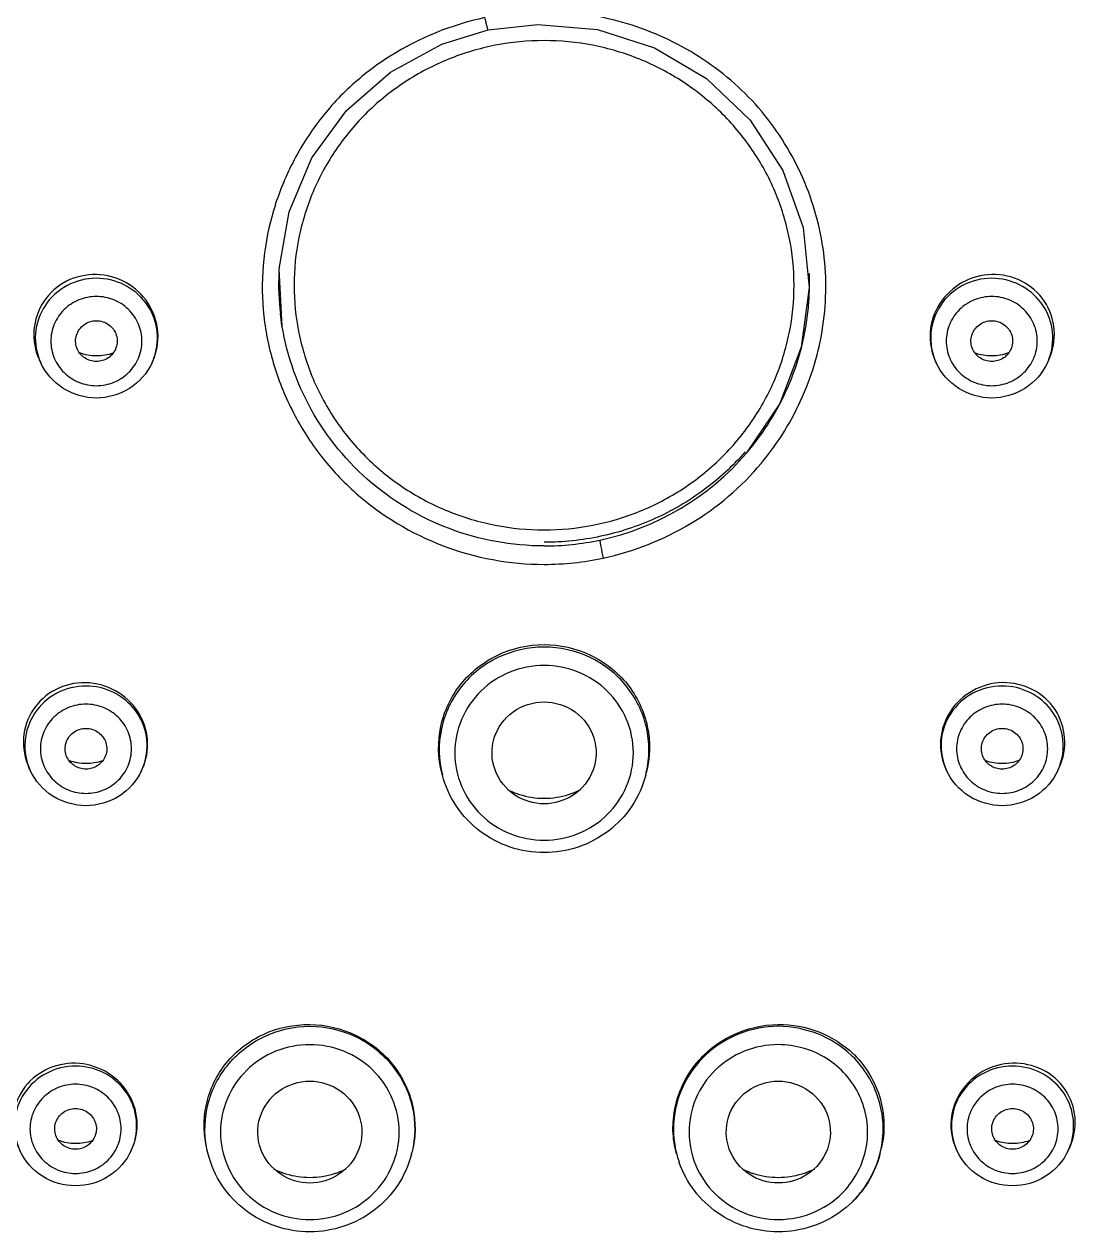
# Model space of a CAD drawing. Extents: x 0 to 3160, y 0 to 2315.
# Drawn here: x 1185.86 to 1206.07, y 1015.25 to 1038.44 of the extents above; entities that cross this region are included whole.
import ezdxf

# ---------------------------------------------------------------- set-up
doc = ezdxf.new("R2010")
doc.units = 0
doc.header["$LTSCALE"] = 10
doc.header["$MEASUREMENT"] = 0
doc.layers.add('DEF_LAYER_ASSEM_MEMBER', color=7, linetype='CONTINUOUS')

msp = doc.modelspace()

# ---------------------------------------------------------------- linework, layer by layer
at = {"layer": 'DEF_LAYER_ASSEM_MEMBER', "color": 7, "linetype": 'Continuous'}
for p, q in [((1200.831, 1034.539), (1200.947, 1033.386)), ((1190.822, 1032.639), (1190.765, 1033.743)), ((1200.947, 1033.386), (1200.793, 1032.238)), ((1200.793, 1032.238), (1200.383, 1031.158)), ((1186.183, 1031.941), (1186.158, 1031.995)), ((1188.322, 1031.941), (1188.332, 1031.962)), ((1203.383, 1031.941), (1203.372, 1031.963)), ((1205.522, 1031.941), (1205.548, 1031.995)), ((1200.383, 1031.158), (1199.739, 1030.209)), ((1205.722, 1024.113), (1205.749, 1024.171)), ((1185.983, 1024.113), (1185.956, 1024.17)), ((1188.122, 1024.113), (1188.133, 1024.137)), ((1193.9, 1024.023), (1193.888, 1024.067)), ((1197.805, 1024.023), (1197.816, 1024.067)), ((1203.583, 1024.113), (1203.571, 1024.138)), ((1187.922, 1016.816), (1187.934, 1016.841)), ((1189.4, 1016.743), (1189.383, 1016.807)), ((1193.305, 1016.743), (1193.313, 1016.772)), ((1202.305, 1016.744), (1202.316, 1016.788)), ((1203.783, 1016.816), (1203.771, 1016.842)), ((1205.922, 1016.816), (1205.95, 1016.876))]:
    msp.add_line(p, q, dxfattribs=at)
at = {"layer": 'DEF_LAYER_ASSEM_MEMBER', "color": 9, "linetype": 'Continuous'}
msp.add_line((1200.352, 1019.2), (1200.351, 1019.236), dxfattribs=at)
at = {"layer": 'DEF_LAYER_ASSEM_MEMBER', "color": 7, "linetype": 'Continuous'}
for points in [[(1190.765, 1033.743), (1190.957, 1034.841), (1191.392, 1035.875), (1192.056, 1036.786), (1192.905, 1037.522), (1193.888, 1038.055), (1194.78, 1038.329)], [(1194.78, 1038.329), (1195.73, 1038.437), (1196.876, 1038.336), (1197.976, 1037.988), (1198.974, 1037.399), (1199.809, 1036.599), (1200.44, 1035.629), (1200.831, 1034.539)]]:
    msp.add_lwpolyline(points, dxfattribs=at)
at = {"layer": 'DEF_LAYER_ASSEM_MEMBER', "color": 9, "linetype": 'Continuous'}
for centre, radius, start, end in [((1195.696, 1033.455), 4.943, 177.5453, 186.6441), ((1196.015, 1033.455), 4.937, 355.0796, 1.9001), ((1196.029, 1033.455), 4.923, 1.9052, 2.2972), ((1195.989, 1033.459), 4.962, 345.8873, 354.6551), ((1196.01, 1033.456), 4.942, 354.6638, 355.0786), ((1187.294, 1032.416), 1.132, 335.2008, 341.6146), ((1195.953, 1033.471), 5, 333.2852, 345.5666), ((1195.985, 1033.46), 4.967, 345.5932, 345.8832), ((1204.494, 1032.416), 1.132, 335.2008, 341.6146), ((1195.936, 1033.48), 5.02, 331.1398, 333.2759), ((1195.909, 1033.497), 5.052, 321.5073, 331.1231), ((1195.861, 1033.543), 5.119, 281.9824, 319.3115), ((1195.889, 1033.513), 5.078, 319.3668, 321.507), ((1195.851, 1033.577), 5.154, 270.0212, 282.0151), ((1195.844, 1033.511), 5.442, 270.0845, 282.1461), ((1187.094, 1024.588), 1.132, 335.2008, 341.6146), ((1204.694, 1024.588), 1.132, 335.2008, 341.6146), ((1195.928, 1024.512), 1.94, 345.4132, 346.7454), ((1197.703, 1019.919), 1.784, 313.3951, 314.4087), ((1201.08, 1017.92), 0.99, 45.2152, 46.8268), ((1186.894, 1017.291), 1.132, 335.2008, 341.6146), ((1191.427, 1017.231), 1.94, 345.4133, 346.31), ((1204.894, 1017.291), 1.132, 335.2008, 341.6146)]:
    msp.add_arc(centre, radius, start, end, dxfattribs=at)
at = {"layer": 'DEF_LAYER_ASSEM_MEMBER', "color": 7, "linetype": 'Continuous'}
for centre, radius, start, end in [((1195.848, 1025.126), 1.547, 243.4396, 249.6902), ((1195.856, 1025.127), 1.548, 290.3126, 296.6238), ((1195.846, 1025.121), 1.542, 249.6923, 252.3366), ((1195.854, 1025.15), 1.571, 252.3901, 269.9483), ((1195.851, 1025.15), 1.571, 270.0508, 287.4343), ((1195.858, 1025.122), 1.543, 287.4859, 290.3107), ((1200.501, 1017.331), 1.861, 45.1648, 46.193), ((1200.417, 1017.243), 1.951, 346.5474, 348.4893), ((1200.279, 1017.232), 1.941, 194.5848, 198.5185), ((1200.293, 1017.237), 1.956, 198.5145, 199.4527), ((1191.354, 1017.872), 1.572, 243.4833, 249.8317), ((1191.351, 1017.866), 1.565, 249.8333, 253.0147), ((1191.357, 1017.886), 1.586, 253.0522, 269.8497), ((1191.354, 1017.873), 1.573, 269.9423, 287.4959), ((1191.364, 1017.835), 1.534, 287.5634, 290.1929), ((1191.363, 1017.837), 1.536, 290.1937, 296.549), ((1200.341, 1017.837), 1.536, 243.4878, 249.8029), ((1200.341, 1017.835), 1.534, 249.8036, 252.4556), ((1200.351, 1017.873), 1.573, 252.5231, 270.0591), ((1200.348, 1017.886), 1.586, 270.1514, 286.9554), ((1200.353, 1017.866), 1.565, 286.993, 290.1686), ((1200.351, 1017.872), 1.572, 290.1703, 296.5543)]:
    msp.add_arc(centre, radius, start, end, dxfattribs=at)
at = {"layer": 'DEF_LAYER_ASSEM_MEMBER', "color": 9, "linetype": 'Continuous'}
for points, start_tangent, end_tangent in [([(1194.716, 1038.567), (1192.898, 1037.828), (1192.12, 1037.232), (1191.47, 1036.504), (1190.969, 1035.671), (1190.626, 1034.762), (1190.456, 1033.806), (1190.47, 1032.835), (1190.668, 1031.883), (1191.038, 1030.98), (1191.564, 1030.155), (1192.236, 1029.439), (1193.917, 1028.426), (1195.852, 1028.069)], (-0.977971, -0.208738), (0.999999, -0.001561)), ([(1194.78, 1038.329), (1194.777, 1038.333), (1194.772, 1038.345), (1194.766, 1038.367), (1194.757, 1038.397), (1194.737, 1038.477), (1194.716, 1038.567)], (-0.97857, -0.205914), (-0.219574, 0.975596)), ([(1200.028, 1030.014), (1200.819, 1031.295), (1201.223, 1032.739), (1201.197, 1034.233), (1200.745, 1035.658), (1199.911, 1036.903), (1198.75, 1037.864), (1197.363, 1038.474), (1195.857, 1038.689)], (0.640172, 0.768232), (-0.999987, 0.005104)), ([(1195.852, 1038.125), (1194.916, 1038.035), (1194.015, 1037.767), (1193.185, 1037.333), (1192.457, 1036.749), (1191.86, 1036.037), (1191.416, 1035.225), (1191.143, 1034.344), (1191.05, 1033.428), (1191.143, 1032.511), (1191.416, 1031.63), (1191.86, 1030.818), (1192.457, 1030.106), (1193.185, 1029.522), (1194.015, 1029.088), (1194.916, 1028.821), (1195.852, 1028.731)], (-1, 0), (1, 0)), ([(1195.852, 1028.731), (1196.789, 1028.821), (1197.69, 1029.088), (1198.52, 1029.522), (1199.248, 1030.106), (1199.845, 1030.818), (1200.289, 1031.63), (1200.562, 1032.511), (1200.655, 1033.428), (1200.562, 1034.344), (1200.289, 1035.225), (1199.845, 1036.037), (1199.248, 1036.749), (1198.52, 1037.333), (1197.69, 1037.767), (1196.789, 1038.035), (1195.852, 1038.125)], (1, 0), (-1, 0)), ([(1187.252, 1033.562), (1186.691, 1033.422), (1186.266, 1033.036), (1186.082, 1032.499), (1186.183, 1031.941)], (-1, 0), (0.419343, -0.907828)), ([(1188.369, 1032.058), (1188.412, 1032.593), (1188.202, 1033.088), (1187.785, 1033.436), (1187.252, 1033.562)], (0.315224, 0.949017), (-1, 0)), ([(1204.452, 1033.562), (1203.891, 1033.422), (1203.466, 1033.036), (1203.282, 1032.499), (1203.383, 1031.941)], (-1, 0), (0.419343, -0.907828)), ([(1205.569, 1032.058), (1205.612, 1032.593), (1205.402, 1033.088), (1204.985, 1033.436), (1204.452, 1033.562)], (0.315224, 0.949017), (-1, 0)), ([(1187.252, 1033.212), (1186.917, 1033.147), (1186.634, 1032.962), (1186.444, 1032.684), (1186.377, 1032.356), (1186.444, 1032.029), (1186.634, 1031.751), (1186.917, 1031.566), (1187.252, 1031.5)], (-1, 0), (1, 0)), ([(1187.252, 1031.5), (1187.587, 1031.566), (1187.871, 1031.751), (1188.061, 1032.029), (1188.127, 1032.356), (1188.061, 1032.684), (1187.871, 1032.962), (1187.587, 1033.147), (1187.252, 1033.212)], (1, 0), (-1, 0)), ([(1204.452, 1033.212), (1204.117, 1033.147), (1203.834, 1032.962), (1203.644, 1032.684), (1203.577, 1032.356), (1203.644, 1032.029), (1203.834, 1031.751), (1204.117, 1031.566), (1204.452, 1031.5)], (-1, 0), (1, 0)), ([(1204.452, 1031.5), (1204.787, 1031.566), (1205.071, 1031.751), (1205.261, 1032.029), (1205.327, 1032.356), (1205.261, 1032.684), (1205.071, 1032.962), (1204.787, 1033.147), (1204.452, 1033.212)], (1, 0), (-1, 0)), ([(1195.852, 1028.423), (1194.035, 1028.755), (1192.457, 1029.705), (1191.325, 1031.144), (1190.786, 1032.883)], (-1, 0.000291), (-0.115749, 0.993279)), ([(1196.989, 1028.191), (1198.664, 1028.851), (1200.028, 1030.014)], (0.977753, 0.20976), (0.640172, 0.768232)), ([(1196.923, 1028.536), (1196.928, 1028.493), (1196.943, 1028.409), (1196.989, 1028.191)], (0.006878, -0.999976), (0.225723, -0.974192)), ([(1195.852, 1026.48), (1194.967, 1026.28), (1194.262, 1025.719), (1193.88, 1024.912), (1193.9, 1024.023)], (-1, 0), (0.251844, -0.967768)), ([(1197.816, 1024.067), (1197.817, 1024.945), (1197.429, 1025.737), (1196.728, 1026.285), (1195.852, 1026.48)], (0.229274, 0.973362), (-1, 0)), ([(1195.852, 1026.128), (1195.196, 1026), (1194.64, 1025.637), (1194.268, 1025.092), (1194.137, 1024.45), (1194.268, 1023.808), (1194.639, 1023.264), (1195.196, 1022.9), (1195.852, 1022.772)], (-1, 0), (1, 0)), ([(1195.852, 1022.772), (1196.509, 1022.9), (1197.065, 1023.264), (1197.437, 1023.808), (1197.568, 1024.45), (1197.437, 1025.092), (1197.065, 1025.637), (1196.509, 1026), (1195.852, 1026.128)], (1, 0), (-1, 0)), ([(1187.052, 1025.734), (1186.491, 1025.594), (1186.066, 1025.209), (1185.882, 1024.672), (1185.983, 1024.113)], (-1, 0), (0.419343, -0.907828)), ([(1188.169, 1024.231), (1188.212, 1024.766), (1188.002, 1025.261), (1187.585, 1025.609), (1187.052, 1025.734)], (0.315224, 0.949017), (-1, 0)), ([(1204.652, 1025.734), (1204.091, 1025.594), (1203.666, 1025.209), (1203.482, 1024.672), (1203.583, 1024.113)], (-1, 0), (0.419343, -0.907828)), ([(1205.769, 1024.231), (1205.812, 1024.766), (1205.602, 1025.261), (1205.185, 1025.609), (1204.652, 1025.734)], (0.315224, 0.949017), (-1, 0)), ([(1187.052, 1025.385), (1186.717, 1025.32), (1186.434, 1025.134), (1186.244, 1024.857), (1186.177, 1024.529), (1186.244, 1024.202), (1186.434, 1023.924), (1186.717, 1023.738), (1187.052, 1023.673)], (-1, 0), (1, 0)), ([(1187.052, 1023.673), (1187.387, 1023.738), (1187.671, 1023.924), (1187.861, 1024.202), (1187.927, 1024.529), (1187.861, 1024.857), (1187.671, 1025.134), (1187.387, 1025.32), (1187.052, 1025.385)], (1, 0), (-1, 0)), ([(1204.652, 1025.385), (1204.317, 1025.32), (1204.034, 1025.134), (1203.844, 1024.857), (1203.777, 1024.529), (1203.844, 1024.202), (1204.034, 1023.924), (1204.317, 1023.738), (1204.652, 1023.673)], (-1, 0), (1, 0)), ([(1204.652, 1023.673), (1204.987, 1023.738), (1205.271, 1023.924), (1205.461, 1024.202), (1205.527, 1024.529), (1205.461, 1024.857), (1205.271, 1025.134), (1204.987, 1025.32), (1204.652, 1025.385)], (1, 0), (-1, 0)), ([(1189.4, 1016.743), (1189.38, 1017.632), (1189.762, 1018.438), (1190.467, 1018.999), (1191.352, 1019.2)], (-0.251844, 0.967768), (1, 0)), ([(1191.352, 1019.2), (1192.231, 1019.002), (1192.934, 1018.45), (1193.32, 1017.654), (1193.313, 1016.772)], (1, 0), (-0.236667, -0.971591)), ([(1200.352, 1019.2), (1199.597, 1019.054), (1198.951, 1018.645)], (-1, -0.000009), (-0.726274, -0.687405)), ([(1201.757, 1018.642), (1201.11, 1019.053), (1200.352, 1019.2)], (-0.724678, 0.689087), (-1, -0.000004)), ([(1191.352, 1018.847), (1190.696, 1018.72), (1190.14, 1018.356), (1189.768, 1017.812), (1189.637, 1017.17), (1189.768, 1016.528), (1190.139, 1015.983), (1190.696, 1015.62), (1191.352, 1015.492)], (-1, 0), (1, 0)), ([(1191.352, 1015.492), (1192.009, 1015.62), (1192.565, 1015.983), (1192.937, 1016.527), (1193.068, 1017.17), (1192.937, 1017.812), (1192.565, 1018.356), (1192.009, 1018.72), (1191.352, 1018.847)], (1, 0), (-1, 0)), ([(1200.352, 1018.848), (1199.696, 1018.72), (1199.14, 1018.356), (1198.768, 1017.812), (1198.637, 1017.17), (1198.768, 1016.528), (1199.139, 1015.984), (1199.696, 1015.62), (1200.352, 1015.492)], (-1, 0), (1, 0)), ([(1201.647, 1016.07), (1202.05, 1016.93), (1201.913, 1017.866), (1201.28, 1018.581), (1200.352, 1018.848)], (0.664182, 0.747571), (-1, 0)), ([(1198.928, 1018.623), (1198.411, 1017.751), (1198.338, 1017.248), (1198.401, 1016.744)], (-0.71472, -0.69941), (0.255633, -0.966774)), ([(1186.852, 1018.437), (1186.291, 1018.297), (1185.866, 1017.911), (1185.682, 1017.374), (1185.783, 1016.816)], (-1, 0), (0.419343, -0.907828)), ([(1187.969, 1016.934), (1188.012, 1017.468), (1187.802, 1017.964), (1187.385, 1018.312), (1186.852, 1018.437)], (0.315224, 0.949017), (-1, 0)), ([(1204.852, 1018.437), (1204.291, 1018.297), (1203.866, 1017.911), (1203.682, 1017.374), (1203.783, 1016.816)], (-1, 0), (0.419343, -0.907828)), ([(1205.969, 1016.934), (1206.012, 1017.468), (1205.802, 1017.964), (1205.385, 1018.312), (1204.852, 1018.437)], (0.315224, 0.949017), (-1, 0)), ([(1186.852, 1018.088), (1186.517, 1018.023), (1186.234, 1017.837), (1186.044, 1017.559), (1185.977, 1017.232), (1186.044, 1016.904), (1186.234, 1016.626), (1186.517, 1016.441), (1186.852, 1016.376)], (-1, 0), (1, 0)), ([(1186.852, 1016.376), (1187.187, 1016.441), (1187.471, 1016.626), (1187.661, 1016.904), (1187.727, 1017.232), (1187.661, 1017.559), (1187.471, 1017.837), (1187.187, 1018.023), (1186.852, 1018.088)], (1, 0), (-1, 0)), ([(1204.852, 1018.088), (1204.517, 1018.023), (1204.234, 1017.837), (1204.044, 1017.559), (1203.977, 1017.232), (1204.044, 1016.904), (1204.234, 1016.626), (1204.517, 1016.441), (1204.852, 1016.376)], (-1, 0), (1, 0)), ([(1204.852, 1016.376), (1205.187, 1016.441), (1205.471, 1016.626), (1205.661, 1016.904), (1205.727, 1017.232), (1205.661, 1017.559), (1205.471, 1017.837), (1205.187, 1018.023), (1204.852, 1018.088)], (1, 0), (-1, 0)), ([(1200.352, 1015.492), (1201.064, 1015.643), (1201.647, 1016.07)], (1, 0), (0.664182, 0.747571))]:
    msp.add_spline(points, degree=3, dxfattribs=dict(at, start_tangent=start_tangent, end_tangent=end_tangent))
at = {"layer": 'DEF_LAYER_ASSEM_MEMBER', "color": 7, "linetype": 'Continuous'}
for points, start_tangent, end_tangent in [([(1187.252, 1033.633), (1186.678, 1033.504), (1186.242, 1033.118), (1186.053, 1032.57), (1186.157, 1031.995)], (-0.999675, 0.025475), (0.419227, -0.907882)), ([(1188.332, 1031.962), (1188.434, 1032.528), (1188.248, 1033.078), (1187.819, 1033.478), (1187.252, 1033.633)], (0.419603, 0.907708), (-0.999675, 0.025475)), ([(1204.452, 1033.634), (1203.886, 1033.479), (1203.457, 1033.079), (1203.271, 1032.529), (1203.372, 1031.963)], (-0.999672, -0.02562), (0.419159, -0.907913)), ([(1205.548, 1031.996), (1205.653, 1032.571), (1205.463, 1033.119), (1205.027, 1033.505), (1204.452, 1033.634)], (0.41923, 0.90788), (-0.999672, -0.02562)), ([(1187.029, 1032.032), (1186.875, 1032.226), (1186.87, 1032.471), (1187.014, 1032.671), (1187.252, 1032.748)], (-0.834959, 0.550312), (1, 0)), ([(1187.252, 1032.748), (1187.49, 1032.671), (1187.635, 1032.471), (1187.629, 1032.226), (1187.476, 1032.032)], (1, 0), (-0.834976, -0.550286)), ([(1204.229, 1032.032), (1204.075, 1032.226), (1204.07, 1032.471), (1204.214, 1032.671), (1204.452, 1032.748)], (-0.834959, 0.550312), (1, 0)), ([(1204.452, 1032.748), (1204.69, 1032.671), (1204.835, 1032.471), (1204.829, 1032.226), (1204.676, 1032.032)], (1, 0), (-0.834976, -0.550286)), ([(1187.252, 1032.071), (1186.929, 1032.129)], (-0.999995, 0.003142), (-0.939949, 0.341314)), ([(1187.569, 1032.125), (1187.252, 1032.071)], (-0.942581, -0.333978), (-0.999995, 0.003142)), ([(1204.452, 1032.071), (1204.137, 1032.125)], (-0.999995, -0.00316), (-0.942768, 0.333448)), ([(1204.776, 1032.129), (1204.452, 1032.071)], (-0.939922, -0.34139), (-0.999995, -0.00316)), ([(1187.252, 1031.263), (1186.617, 1031.447), (1186.183, 1031.941)], (-1, 0), (-0.419196, 0.907896)), ([(1187.252, 1031.965), (1187.029, 1032.032)], (-1, 0), (-0.834959, 0.550312)), ([(1187.476, 1032.032), (1187.252, 1031.965)], (-0.834976, -0.550286), (-1, 0)), ([(1188.322, 1031.941), (1187.888, 1031.447), (1187.252, 1031.263)], (-0.419196, -0.907896), (-1, 0)), ([(1204.452, 1031.263), (1203.817, 1031.447), (1203.383, 1031.941)], (-1, 0), (-0.419196, 0.907896)), ([(1204.452, 1031.965), (1204.229, 1032.032)], (-1, 0), (-0.834959, 0.550312)), ([(1204.676, 1032.032), (1204.452, 1031.965)], (-0.834976, -0.550286), (-1, 0)), ([(1205.522, 1031.941), (1205.088, 1031.447), (1204.452, 1031.263)], (-0.419196, -0.907896), (-1, 0)), ([(1199.717, 1030.228), (1198.918, 1029.495), (1197.978, 1028.947), (1196.94, 1028.608), (1195.852, 1028.493)], (-0.660576, -0.750759), (-1, 0)), ([(1193.888, 1024.067), (1193.869, 1024.959), (1194.253, 1025.767), (1194.962, 1026.328), (1195.852, 1026.528)], (-0.251853, 0.967766), (1, 0.000008)), ([(1195.852, 1026.528), (1196.743, 1026.328), (1197.452, 1025.767), (1197.836, 1024.959), (1197.816, 1024.067)], (1, 0.000008), (-0.251851, -0.967766)), ([(1187.033, 1025.798), (1186.466, 1025.662), (1186.038, 1025.279), (1185.852, 1024.738), (1185.956, 1024.17)], (-0.999944, 0.010577), (0.419264, -0.907864)), ([(1187.052, 1025.798), (1187.037, 1025.798)], (-0.849744, -0.527195), (0.780278, 0.625433)), ([(1188.133, 1024.137), (1188.234, 1024.699), (1188.047, 1025.245), (1187.618, 1025.642), (1187.052, 1025.798)], (0.419458, 0.907775), (-0.999662, 0.026004)), ([(1204.652, 1025.799), (1204.087, 1025.643), (1203.658, 1025.246), (1203.471, 1024.7), (1203.571, 1024.137)], (-0.999658, -0.026146), (0.419277, -0.907858)), ([(1204.671, 1025.799), (1204.656, 1025.798)], (-0.644166, -0.764886), (0.46021, 0.88781)), ([(1205.749, 1024.171), (1205.853, 1024.739), (1205.668, 1025.28), (1205.239, 1025.663), (1204.671, 1025.799)], (0.419438, 0.907784), (-0.999943, -0.01067)), ([(1195.293, 1023.639), (1194.91, 1024.124), (1194.896, 1024.736), (1195.258, 1025.236), (1195.852, 1025.428)], (-0.834751, 0.550628), (1, 0)), ([(1195.852, 1025.428), (1196.447, 1025.237), (1196.809, 1024.736), (1196.795, 1024.124), (1196.412, 1023.639)], (1, 0), (-0.83475, -0.550629)), ([(1186.829, 1024.205), (1186.675, 1024.398), (1186.67, 1024.643), (1186.814, 1024.844), (1187.052, 1024.92)], (-0.834959, 0.550312), (1, 0)), ([(1187.052, 1024.92), (1187.29, 1024.844), (1187.435, 1024.643), (1187.429, 1024.398), (1187.276, 1024.205)], (1, 0), (-0.834976, -0.550286)), ([(1204.429, 1024.205), (1204.275, 1024.398), (1204.27, 1024.643), (1204.414, 1024.844), (1204.652, 1024.92)], (-0.834959, 0.550312), (1, 0)), ([(1204.652, 1024.92), (1204.89, 1024.844), (1205.035, 1024.643), (1205.029, 1024.398), (1204.876, 1024.205)], (1, 0), (-0.834976, -0.550286)), ([(1187.052, 1024.245), (1186.734, 1024.3)], (-0.999995, 0.003231), (-0.942305, 0.334755)), ([(1187.052, 1024.138), (1186.829, 1024.205)], (-1, 0), (-0.834959, 0.550312)), ([(1187.368, 1024.298), (1187.052, 1024.245)], (-0.943294, -0.331957), (-0.999995, 0.003231)), ([(1187.276, 1024.205), (1187.052, 1024.138)], (-0.834976, -0.550286), (-1, 0)), ([(1204.652, 1024.245), (1204.337, 1024.298)], (-0.999995, -0.003248), (-0.943443, 0.331535)), ([(1204.652, 1024.138), (1204.429, 1024.205)], (-1, 0), (-0.834959, 0.550312)), ([(1204.973, 1024.301), (1204.652, 1024.245)], (-0.941686, -0.336494), (-0.999995, -0.003248)), ([(1204.876, 1024.205), (1204.652, 1024.138)], (-0.834976, -0.550286), (-1, 0)), ([(1187.052, 1023.436), (1186.417, 1023.619), (1185.983, 1024.113)], (-1, 0), (-0.419196, 0.907896)), ([(1188.122, 1024.113), (1187.688, 1023.619), (1187.052, 1023.436)], (-0.419196, -0.907896), (-1, 0)), ([(1195.852, 1022.535), (1195.2, 1022.641), (1194.617, 1022.95), (1194.167, 1023.428), (1193.9, 1024.023)], (-1, 0), (-0.251722, 0.9678)), ([(1197.805, 1024.023), (1197.538, 1023.428), (1197.088, 1022.95), (1196.505, 1022.641), (1195.852, 1022.535)], (-0.251722, -0.9678), (-1, 0)), ([(1204.652, 1023.436), (1204.017, 1023.619), (1203.583, 1024.113)], (-1, 0), (-0.419196, 0.907896)), ([(1205.722, 1024.113), (1205.288, 1023.619), (1204.652, 1023.436)], (-0.419196, -0.907896), (-1, 0)), ([(1195.852, 1023.472), (1195.293, 1023.639)], (-1, 0), (-0.834751, 0.550628)), ([(1196.412, 1023.639), (1195.852, 1023.472)], (-0.83475, -0.550629), (-1, 0)), ([(1189.383, 1016.807), (1189.365, 1017.696), (1189.75, 1018.496), (1190.461, 1019.046), (1191.352, 1019.235)], (-0.251652, 0.967818), (0.999931, -0.01172)), ([(1191.352, 1019.235), (1192.24, 1019.027), (1192.948, 1018.463), (1193.331, 1017.657), (1193.313, 1016.772)], (0.999931, -0.01172), (-0.251654, -0.967817)), ([(1198.396, 1016.754), (1198.329, 1017.196), (1198.37, 1017.642), (1198.749, 1018.455), (1199.459, 1019.024), (1200.351, 1019.236)], (-0.265058, 0.964233), (0.999943, 0.010645)), ([(1200.351, 1019.236), (1201.128, 1019.093), (1201.789, 1018.674)], (0.999943, 0.010645), (0.721682, -0.692225)), ([(1202.329, 1016.853), (1202.364, 1017.332), (1202.278, 1017.804), (1201.777, 1018.623)], (0.199527, 0.979892), (-0.714468, 0.699669)), ([(1201.813, 1018.651), (1202.306, 1017.819), (1202.382, 1017.338), (1202.33, 1016.854)], (0.709143, -0.705065), (-0.232561, -0.972582)), ([(1186.852, 1018.49), (1186.279, 1018.364), (1185.843, 1017.985), (1185.653, 1017.445), (1185.755, 1016.875)], (-0.999647, 0.02655), (0.419326, -0.907836)), ([(1187.934, 1016.841), (1188.033, 1017.399), (1187.846, 1017.942), (1187.418, 1018.336), (1186.852, 1018.49)], (0.419219, 0.907885), (-0.999647, 0.02655)), ([(1204.852, 1018.491), (1204.287, 1018.338), (1203.859, 1017.942), (1203.671, 1017.4), (1203.771, 1016.842)], (-0.999644, -0.026689), (0.419199, -0.907894)), ([(1205.95, 1016.876), (1206.053, 1017.446), (1205.862, 1017.986), (1205.426, 1018.365), (1204.852, 1018.491)], (0.41933, 0.907834), (-0.999644, -0.026689)), ([(1190.793, 1016.359), (1190.41, 1016.843), (1190.396, 1017.455), (1190.758, 1017.956), (1191.352, 1018.148)], (-0.834751, 0.550628), (1, 0)), ([(1191.352, 1018.148), (1191.947, 1017.956), (1192.309, 1017.456), (1192.295, 1016.843), (1191.912, 1016.359)], (1, 0), (-0.83475, -0.550629)), ([(1199.793, 1016.359), (1199.41, 1016.844), (1199.396, 1017.456), (1199.758, 1017.956), (1200.352, 1018.148)], (-0.834751, 0.550628), (1, 0)), ([(1200.352, 1018.148), (1200.947, 1017.956), (1201.309, 1017.456), (1201.295, 1016.844), (1200.912, 1016.359)], (1, 0), (-0.83475, -0.550629)), ([(1186.629, 1016.907), (1186.475, 1017.101), (1186.47, 1017.346), (1186.614, 1017.546), (1186.852, 1017.623)], (-0.834959, 0.550312), (1, 0)), ([(1186.852, 1017.623), (1187.09, 1017.546), (1187.235, 1017.346), (1187.229, 1017.101), (1187.076, 1016.907)], (1, 0), (-0.834976, -0.550286)), ([(1204.629, 1016.907), (1204.475, 1017.101), (1204.47, 1017.346), (1204.614, 1017.546), (1204.852, 1017.623)], (-0.834959, 0.550312), (1, 0)), ([(1204.852, 1017.623), (1205.09, 1017.546), (1205.235, 1017.346), (1205.229, 1017.101), (1205.076, 1016.907)], (1, 0), (-0.834976, -0.550286)), ([(1186.852, 1016.948), (1186.529, 1017.005)], (-0.999994, 0.003322), (-0.941138, 0.338022)), ([(1187.169, 1017.001), (1186.852, 1016.948)], (-0.943605, -0.331074), (-0.999994, 0.003322)), ([(1204.852, 1016.948), (1204.536, 1017.001)], (-0.999994, -0.003339), (-0.943751, 0.330658)), ([(1205.176, 1017.005), (1204.852, 1016.948)], (-0.941115, -0.338088), (-0.999994, -0.003339)), ([(1186.852, 1016.138), (1186.217, 1016.322), (1185.783, 1016.816)], (-1, 0), (-0.419196, 0.907896)), ([(1186.852, 1016.84), (1186.629, 1016.907)], (-1, 0), (-0.834959, 0.550312)), ([(1187.076, 1016.907), (1186.852, 1016.84)], (-0.834976, -0.550286), (-1, 0)), ([(1187.922, 1016.816), (1187.488, 1016.322), (1186.852, 1016.138)], (-0.419196, -0.907896), (-1, 0)), ([(1204.852, 1016.138), (1204.217, 1016.322), (1203.783, 1016.816)], (-1, 0), (-0.419196, 0.907896)), ([(1204.852, 1016.84), (1204.629, 1016.907)], (-1, 0), (-0.834959, 0.550312)), ([(1205.076, 1016.907), (1204.852, 1016.84)], (-0.834976, -0.550286), (-1, 0)), ([(1205.922, 1016.816), (1205.488, 1016.322), (1204.852, 1016.138)], (-0.419196, -0.907896), (-1, 0)), ([(1191.352, 1015.254), (1190.7, 1015.361), (1190.117, 1015.669), (1189.667, 1016.147), (1189.4, 1016.743)], (-1, 0), (-0.251722, 0.9678)), ([(1193.305, 1016.743), (1193.038, 1016.147), (1192.588, 1015.669), (1192.005, 1015.361), (1191.352, 1015.254)], (-0.251722, -0.9678), (-1, 0)), ([(1200.352, 1015.255), (1199.739, 1015.348), (1199.184, 1015.621), (1198.74, 1016.046), (1198.448, 1016.585)], (-1, 0), (-0.333026, 0.942918)), ([(1202.305, 1016.744), (1202.038, 1016.148), (1201.588, 1015.67), (1201.005, 1015.361), (1200.352, 1015.255)], (-0.251554, -0.967843), (-1, 0)), ([(1201.777, 1015.836), (1201.954, 1016.035), (1202.304, 1016.744)], (0.714465, 0.699671), (0.255252, 0.966874)), ([(1191.352, 1016.191), (1190.793, 1016.359)], (-1, 0), (-0.834751, 0.550628)), ([(1191.912, 1016.359), (1191.352, 1016.191)], (-0.83475, -0.550629), (-1, 0)), ([(1200.352, 1016.192), (1199.793, 1016.359)], (-1, 0), (-0.834751, 0.550628)), ([(1200.912, 1016.359), (1200.352, 1016.192)], (-0.83475, -0.550629), (-1, 0))]:
    msp.add_spline(points, degree=3, dxfattribs=dict(at, start_tangent=start_tangent, end_tangent=end_tangent))

doc.saveas('drawing.dxf')
